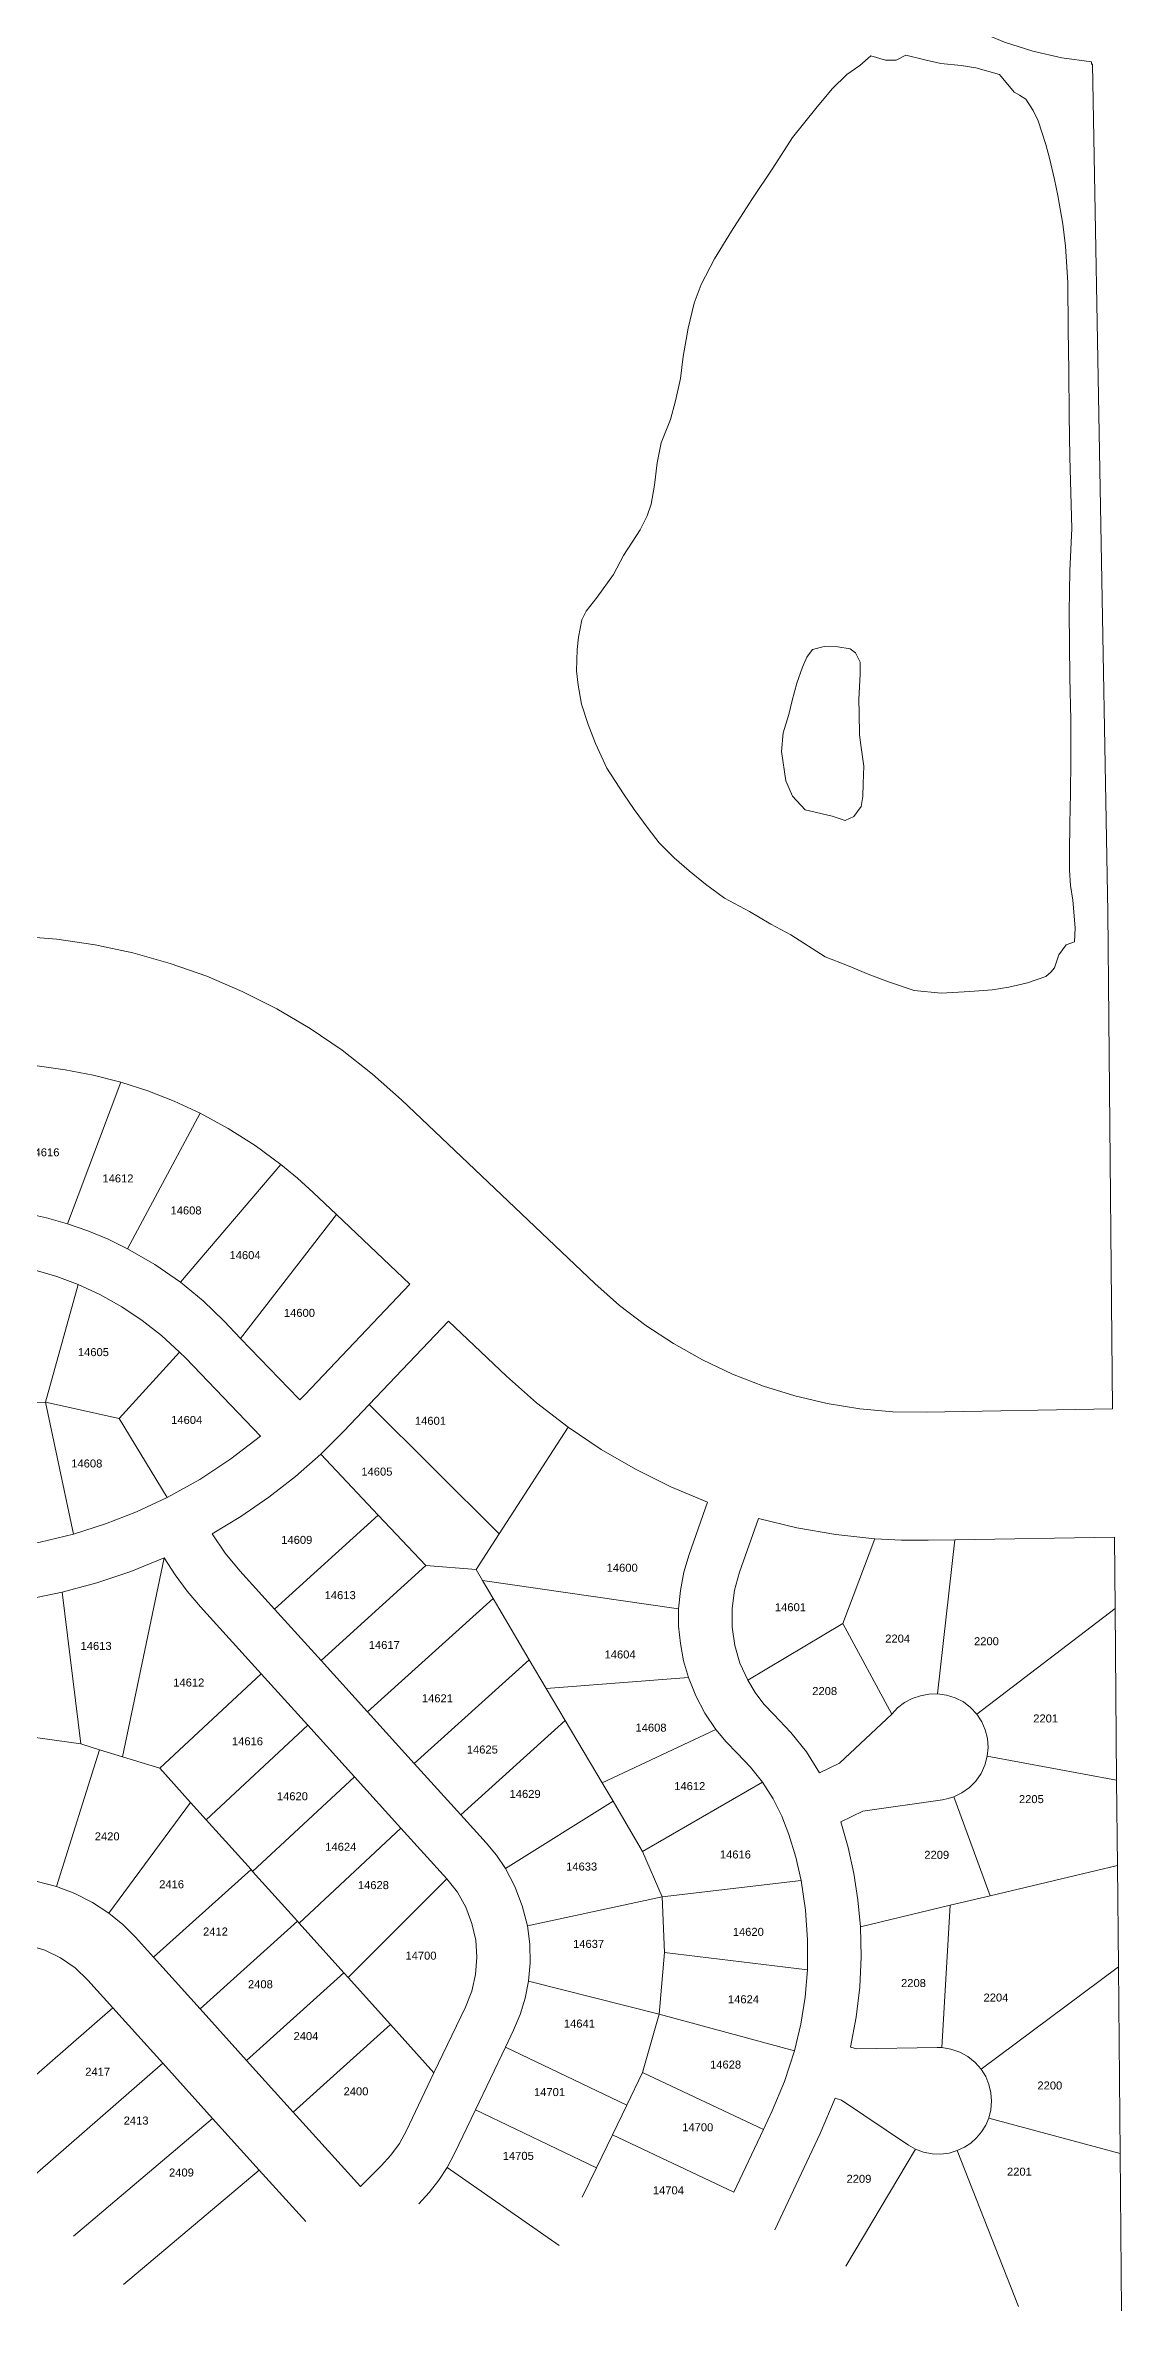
# Model space of a CAD drawing. Header units: feet. Extents: x 865220 to 5618803, y -2240498 to 1935234.
# Drawn here: x 2803435 to 2804444, y 962047 to 964171 of the extents above; entities that cross this region are included whole.
import ezdxf
from ezdxf.enums import TextEntityAlignment as Align

# ---------------------------------------------------------------- set-up
doc = ezdxf.new("R2010")
doc.units = ezdxf.units.FT
doc.header["$LTSCALE"] = 0.015
doc.header["$MEASUREMENT"] = 0
doc.layers.add('Dakota County Addresses', color=7, linetype='Continuous')
doc.layers.add('Dakota County Parcels', color=7, linetype='Continuous')
doc.styles.add('Dimensions 100', font='arial.ttf')

# ---------------------------------------------------------------- blocks, each defined once
blk = doc.blocks.new('ACMAP_ANN_TEMPLATE_Dakota County Addresses')
at = {"layer": 'Dakota County Addresses', "style": 'Dimensions 100'}
blk.add_attdef('DakotaCountyAddress', text='', height=50, dxfattribs=at).set_placement((0, 0), align=Align.CENTER)

msp = doc.modelspace()

# ---------------------------------------------------------------- linework, layer by layer
at = {"layer": 'Dakota County Parcels', "lineweight": 5}
for p, q in [((2804185.9, 964143.4), (2804198.2, 964151.8)), ((2804198.2, 964151.8), (2804208.5, 964160.7)), ((2804208.5, 964160.7), (2804222.3, 964156.9)), ((2804222.3, 964156.9), (2804232.3, 964156.8)), ((2804232.3, 964156.8), (2804241.4, 964161.5)), ((2804241.4, 964161.5), (2804259, 964157.1)), ((2804259, 964157.1), (2804274.1, 964153.6)), ((2804274.1, 964153.6), (2804293.2, 964151.6)), ((2804293.2, 964151.6), (2804307, 964149.5)), ((2804307, 964149.5), (2804329.2, 964143.2)), ((2804415.3, 964153.1), (2804415.3, 964155.2)), ((2804416.4, 964153.1), (2804415.3, 964153.1)), ((2804416.4, 964153.1), (2804430.7, 963358.2)), ((2804157, 964111.3), (2804172.3, 964129.8)), ((2804172.3, 964129.8), (2804185.9, 964143.4)), ((2804329.2, 964143.2), (2804342.8, 964126.9)), ((2804135.2, 964084.2), (2804157, 964111.3)), ((2804342.8, 964126.9), (2804348, 964124)), ((2804348, 964124), (2804353.9, 964120.2)), ((2804353.9, 964120.2), (2804360.7, 964109.6)), ((2804360.7, 964109.6), (2804365.4, 964099.8)), ((2804365.4, 964099.8), (2804372.6, 964077.6)), ((2804116.6, 964055.6), (2804135.2, 964084.2)), ((2804372.6, 964077.6), (2804376, 964065)), ((2804376, 964065), (2804380.7, 964044.9)), ((2804097.1, 964026.2), (2804116.6, 964055.6)), ((2804380.7, 964044.9), (2804383.7, 964030)), ((2804077.8, 963996.6), (2804097.1, 964026.2)), ((2804383.7, 964030), (2804388.4, 964002.9)), ((2804388.4, 964002.9), (2804391.1, 963982.5)), ((2804062.1, 963970.4), (2804077.8, 963996.6)), ((2804391.1, 963982.5), (2804393.3, 963948.4)), ((2804049.6, 963946.6), (2804062.1, 963970.4)), ((2804043, 963929.1), (2804049.6, 963946.6)), ((2804393.3, 963948.4), (2804393.5, 963904.3)), ((2804037.4, 963905.7), (2804043, 963929.1)), ((2804032.6, 963878.9), (2804037.4, 963905.7)), ((2804393.5, 963904.3), (2804394, 963865.1)), ((2804030, 963858.5), (2804032.6, 963878.9)), ((2804025.5, 963837.5), (2804030, 963858.5)), ((2804394, 963865.1), (2804394.5, 963824)), ((2804020.7, 963819.9), (2804025.5, 963837.5)), ((2804012, 963798.1), (2804020.7, 963819.9)), ((2804394.5, 963824), (2804395.1, 963784.7)), ((2804008.2, 963779.4), (2804012, 963798.1)), ((2804005.7, 963758.3), (2804008.2, 963779.4)), ((2804395.1, 963784.7), (2804397, 963717.9)), ((2804002.8, 963740.6), (2804005.7, 963758.3)), ((2803992.3, 963716.6), (2803999, 963729.6)), ((2803999, 963729.6), (2804002.8, 963740.6)), ((2803976.6, 963692.5), (2803992.3, 963716.6)), ((2804397, 963717.9), (2804395.2, 963678.1)), ((2803967.5, 963674.5), (2803976.6, 963692.5)), ((2803952, 963653.4), (2803967.5, 963674.5)), ((2804395.2, 963678.1), (2804394.3, 963639.3)), ((2803937.8, 963632.2), (2803941.7, 963640.2)), ((2803941.7, 963640.2), (2803952, 963653.4)), ((2803934.4, 963615.9), (2803937.8, 963632.2)), ((2804394.3, 963639.3), (2804394.9, 963578.4)), ((2803932.7, 963584.4), (2803933.4, 963604.4)), ((2803933.4, 963604.4), (2803934.4, 963615.9)), ((2804148.6, 963597.2), (2804153.9, 963604.5)), ((2804153.9, 963604.5), (2804164.9, 963607.1)), ((2804164.9, 963607.1), (2804177.6, 963606.8)), ((2804177.6, 963606.8), (2804189.3, 963604.9)), ((2804189.3, 963604.9), (2804194.2, 963601.1)), ((2804194.2, 963601.1), (2804198.5, 963592.4)), ((2803934.2, 963571), (2803932.7, 963584.4)), ((2804139.3, 963572.9), (2804144.6, 963587.8)), ((2804144.6, 963587.8), (2804148.6, 963597.2)), ((2804198.5, 963581.2), (2804197.3, 963557.4)), ((2804198.5, 963592.4), (2804198.5, 963581.2)), ((2804394.9, 963578.4), (2804396.1, 963538.4)), ((2803937.4, 963553.2), (2803934.2, 963571)), ((2804131.7, 963543.5), (2804134.7, 963556.5)), ((2804134.7, 963556.5), (2804139.3, 963572.9)), ((2804197.3, 963557.4), (2804197.6, 963544.7)), ((2803943.6, 963534), (2803937.4, 963553.2)), ((2803950.6, 963516.2), (2803943.6, 963534)), ((2804126.4, 963526.2), (2804131.7, 963543.5)), ((2804197.6, 963544.7), (2804197.8, 963524.4)), ((2804396.1, 963538.4), (2804396, 963500.3)), ((2803961.1, 963493), (2803950.6, 963516.2)), ((2804124.7, 963508.7), (2804126.4, 963526.2)), ((2804197.8, 963524.4), (2804199.4, 963512.6)), ((2804199.4, 963512.6), (2804202.1, 963495.1)), ((2803976.6, 963468.9), (2803961.1, 963493)), ((2804128.9, 963481.1), (2804124.7, 963508.7)), ((2804202.1, 963495.1), (2804201.5, 963478.8)), ((2804396, 963500.3), (2804395.7, 963469.6)), ((2804135.1, 963466.8), (2804128.9, 963481.1)), ((2804201.5, 963478.8), (2804201, 963466.6)), ((2803986.7, 963454.5), (2803976.6, 963468.9)), ((2803999.7, 963436.7), (2803986.7, 963454.5)), ((2804147, 963454.1), (2804135.1, 963466.8)), ((2804172.3, 963448), (2804147, 963454.1)), ((2804199.6, 963457.2), (2804192.5, 963447.9)), ((2804201, 963466.6), (2804199.6, 963457.2)), ((2804395.7, 963469.6), (2804395, 963440.9)), ((2804010, 963423.2), (2803999.7, 963436.7)), ((2804184.4, 963444.1), (2804172.3, 963448)), ((2804192.5, 963447.9), (2804184.4, 963444.1)), ((2804395, 963440.9), (2804394.6, 963414.4)), ((2804024.2, 963409.1), (2804010, 963423.2)), ((2804038.2, 963397), (2804024.2, 963409.1)), ((2804394.6, 963414.4), (2804394.6, 963397.6)), ((2804053.5, 963384.3), (2804038.2, 963397)), ((2804394.6, 963397.6), (2804395.8, 963383)), ((2804071.4, 963371.2), (2804053.5, 963384.3)), ((2804094.7, 963358.7), (2804071.4, 963371.2)), ((2804395.8, 963383), (2804398, 963369.4)), ((2804398, 963369.4), (2804399.9, 963343.3)), ((2804114.7, 963346.8), (2804094.7, 963358.7)), ((2804133.5, 963336.9), (2804114.7, 963346.8)), ((2804399.9, 963343.3), (2804399.3, 963330.3)), ((2804165.8, 963316.4), (2804133.5, 963336.9)), ((2804391.7, 963327.4), (2804384.6, 963318)), ((2804399.3, 963330.3), (2804391.7, 963327.4)), ((2804186.8, 963308), (2804165.8, 963316.4)), ((2804206, 963299.9), (2804186.8, 963308)), ((2804377.2, 963301.8), (2804372.4, 963297.9)), ((2804380.7, 963306.1), (2804377.2, 963301.8)), ((2804384.6, 963318), (2804380.7, 963306.1)), ((2804225.9, 963292.4), (2804206, 963299.9)), ((2804249.2, 963284.7), (2804225.9, 963292.4)), ((2804274.6, 963282.3), (2804249.2, 963284.7)), ((2804301.3, 963283.7), (2804274.6, 963282.3)), ((2804322.4, 963285.2), (2804301.3, 963283.7)), ((2804337.9, 963287.9), (2804322.4, 963285.2)), ((2804355.4, 963291.8), (2804337.9, 963287.9)), ((2804372.4, 963297.9), (2804355.4, 963291.8)), ((2803455.6, 963065.9), (2803505.5, 963198.8)), ((2803768.6, 963182.3), (2803949.8, 963010.2)), ((2803511.9, 963042.6), (2803579.9, 963169.7)), ((2803561.5, 963011.2), (2803655.7, 963121.5)), ((2803685.9, 963095.3), (2803707.6, 963074.7)), ((2803617.9, 962958.6), (2803707.6, 963074.7)), ((2803707.6, 963074.7), (2803776.5, 963009.3)), ((2803434.9, 962898.8), (2803465.6, 963009.1)), ((2803678, 962905.7), (2803776.5, 963009.3)), ((2803602.4, 962974.8), (2803617.9, 962958.6)), ((2803738.2, 962896.8), (2803812.8, 962974.9)), ((2803812.8, 962974.9), (2803867.2, 962923.2)), ((2803503.9, 962883.4), (2803560.7, 962945.8)), ((2803566.4, 962940.2), (2803560.7, 962945.8)), ((2803566.4, 962940.2), (2803636.5, 962867.1)), ((2803617.9, 962958.6), (2803672.1, 962902.2)), ((2803374.9, 962896.8), (2803434.9, 962898.8)), ((2803434.9, 962898.8), (2803503.9, 962883.4)), ((2803434.9, 962898.8), (2803461.1, 962775.1)), ((2803672.1, 962902.2), (2803673.3, 962900.9)), ((2803673.3, 962900.9), (2803678, 962905.7)), ((2803714.2, 962871.3), (2803738.2, 962896.8)), ((2803738.2, 962896.8), (2803860.2, 962775.5)), ((2803503.9, 962883.4), (2803549, 962809.5)), ((2803860.2, 962775.5), (2803924.9, 962875.4)), ((2804260.3, 962889.4), (2804435.1, 962892.6)), ((2803692.9, 962850.1), (2803714.2, 962871.3)), ((2803746.9, 962792.9), (2803692.9, 962850.1)), ((2803649.7, 962704.8), (2803746.9, 962792.9)), ((2803791.5, 962745.6), (2803746.9, 962792.9)), ((2804038.2, 962756), (2804055.6, 962805.2)), ((2803838.5, 962741.9), (2803860.2, 962775.5)), ((2804085.4, 962739.4), (2804103.1, 962789.7)), ((2804182.4, 962691.3), (2804212.4, 962770.8)), ((2804262.4, 962769.4), (2804287.4, 962769.8)), ((2804271.1, 962625.5), (2804287.4, 962769.8)), ((2804287.4, 962769.8), (2804436.8, 962772.4)), ((2804437.4, 962705.4), (2804436.8, 962772.4)), ((2803507.3, 962566.4), (2803546.3, 962752.9)), ((2803617.2, 962740.6), (2803649.7, 962704.8)), ((2803693.3, 962656.7), (2803791.5, 962745.6)), ((2803791.5, 962745.6), (2803838.5, 962741.9)), ((2803838.5, 962741.9), (2803844.6, 962731.6)), ((2803844.6, 962731.6), (2804028.4, 962705.1)), ((2803844.6, 962731.6), (2803854.5, 962714.9)), ((2803450.5, 962720.8), (2803468, 962578.5)), ((2803580.2, 962707.1), (2803637.1, 962644.3)), ((2803736.9, 962608.5), (2803854.5, 962714.9)), ((2803854.5, 962714.9), (2803888.4, 962657.4)), ((2803649.7, 962704.8), (2803693.3, 962656.7)), ((2804093.1, 962638.3), (2804182.4, 962691.3)), ((2804182.4, 962691.3), (2804228.3, 962606.5)), ((2804307.9, 962606.3), (2804437.4, 962705.4)), ((2804438.9, 962544.4), (2804437.4, 962705.4)), ((2803542, 962555.7), (2803637.1, 962644.3)), ((2803637.1, 962644.3), (2803680.8, 962596)), ((2803693.3, 962656.7), (2803736.9, 962608.5)), ((2803780.5, 962560.3), (2803888.4, 962657.4)), ((2803888.4, 962657.4), (2803904.3, 962630.6)), ((2803904.3, 962630.6), (2804037.6, 962640.8)), ((2803904.3, 962630.6), (2803922.1, 962600.5)), ((2803736.9, 962608.5), (2803780.5, 962560.3)), ((2803824.3, 962512), (2803922.1, 962600.5)), ((2803922.1, 962600.5), (2803956.7, 962541.9)), ((2804179.3, 962560.4), (2804228.3, 962606.5)), ((2804233.4, 962612.4), (2804228.3, 962606.5)), ((2803403.2, 962587.6), (2803468, 962578.5)), ((2803468, 962578.5), (2803485.6, 962573.1)), ((2803585.6, 962507.3), (2803680.8, 962596)), ((2803680.8, 962596), (2803724.5, 962547.8)), ((2803956.7, 962541.9), (2804063.3, 962592.1)), ((2803445.2, 962444.9), (2803485.6, 962573.1)), ((2803485.6, 962573.1), (2803507.3, 962566.4)), ((2803507.3, 962566.4), (2803542, 962555.7)), ((2803780.5, 962560.3), (2803824.3, 962512)), ((2804160.5, 962551.4), (2804179.3, 962560.4)), ((2804317.7, 962566.9), (2804438.9, 962544.4)), ((2803542, 962555.7), (2803570.9, 962523.7)), ((2803629.1, 962459), (2803724.5, 962547.8)), ((2803724.5, 962547.8), (2803768.1, 962499.5)), ((2803956.7, 962541.9), (2803966.9, 962524.7)), ((2803994.6, 962477.7), (2804107, 962542.6)), ((2804439.7, 962464.4), (2804438.9, 962544.4)), ((2803494.4, 962419.9), (2803570.9, 962523.7)), ((2803570.9, 962523.7), (2803585.6, 962507.3)), ((2803866.1, 962461.6), (2803966.9, 962524.7)), ((2803966.9, 962524.7), (2803994.6, 962477.7)), ((2804180.5, 962505.5), (2804200.9, 962515.4)), ((2804200.9, 962515.4), (2804275.6, 962526.1)), ((2804286.2, 962528.8), (2804320.4, 962436.1)), ((2803585.6, 962507.3), (2803627.6, 962460.7)), ((2803672.7, 962410.6), (2803768.1, 962499.5)), ((2803768.1, 962499.5), (2803811.1, 962452.1)), ((2803824.3, 962512), (2803848.1, 962485.7)), ((2803994.6, 962477.7), (2804012.9, 962435.3)), ((2803536.3, 962378.5), (2803627.6, 962460.7)), ((2803627.6, 962460.7), (2803629.1, 962459)), ((2803629.1, 962459), (2803671.1, 962412.4)), ((2803718.8, 962359.4), (2803811.1, 962452.1)), ((2804320.4, 962436.1), (2804439.7, 962464.4)), ((2804440.6, 962369.5), (2804439.7, 962464.4)), ((2803886.6, 962408.1), (2804012.9, 962435.3)), ((2804012.9, 962435.3), (2804143.1, 962450.6)), ((2804015.3, 962383), (2804012.9, 962435.3)), ((2804282.9, 962427.2), (2804320.4, 962436.1)), ((2803579.9, 962330.1), (2803671.1, 962412.4)), ((2803671.1, 962412.4), (2803672.7, 962410.6)), ((2803672.7, 962410.6), (2803714.7, 962364)), ((2804198.8, 962407.2), (2804282.9, 962427.2)), ((2804275, 962293.8), (2804282.9, 962427.2)), ((2803519.4, 962397.3), (2803536.3, 962378.5)), ((2803536.3, 962378.5), (2803579.9, 962330.1)), ((2804010.3, 962325.2), (2804015.3, 962383)), ((2804015.3, 962383), (2804149.1, 962366.8)), ((2804312, 962273.5), (2804440.6, 962369.5)), ((2804442.3, 962194.5), (2804440.6, 962369.5)), ((2803474.8, 962357.1), (2803498.2, 962331.1)), ((2803623.5, 962281.7), (2803714.7, 962364)), ((2803714.7, 962364), (2803718.8, 962359.4)), ((2803718.8, 962359.4), (2803758.3, 962315.6)), ((2803887.6, 962356), (2804010.3, 962325.2)), ((2803394.7, 962240.8), (2803498.2, 962331.1)), ((2803498.2, 962331.1), (2803545.1, 962279.1)), ((2803579.9, 962330.1), (2803623.5, 962281.7)), ((2803799.1, 962270.2), (2803828.6, 962331.8)), ((2803994.6, 962270.6), (2804010.3, 962325.2)), ((2804010.3, 962325.2), (2804136.9, 962290.8)), ((2803667.1, 962233.4), (2803758.3, 962315.6)), ((2803758.3, 962315.6), (2803799.1, 962270.2)), ((2803866, 962294.2), (2803873.7, 962310.2)), ((2803623.5, 962281.7), (2803667.1, 962233.4)), ((2803838, 962235.6), (2803866, 962294.2)), ((2803866, 962294.2), (2803979.7, 962239.8)), ((2804189.4, 962294.4), (2804195.4, 962292.6)), ((2804195.4, 962292.6), (2804270.8, 962293.9)), ((2804275, 962293.8), (2804270.8, 962293.9)), ((2803412.9, 962164.1), (2803545.1, 962279.1)), ((2803545.1, 962279.1), (2803591.6, 962227.5)), ((2803773.2, 962216.1), (2803799.1, 962270.2)), ((2803979.7, 962239.8), (2803994.6, 962270.6)), ((2803994.6, 962270.6), (2804107.8, 962217.1)), ((2803966.3, 962212.1), (2803979.7, 962239.8)), ((2804161.2, 962213.2), (2804175.1, 962246.5)), ((2804175.1, 962246.5), (2804181.2, 962244.7)), ((2804181.2, 962244.7), (2804243.7, 962202.5)), ((2803461.3, 962117), (2803591.6, 962227.5)), ((2803591.6, 962227.5), (2803635.2, 962179.1)), ((2803667.1, 962233.4), (2803730.1, 962163.5)), ((2803818.3, 962194.5), (2803838, 962235.6)), ((2803838, 962235.6), (2803951.5, 962181.2)), ((2804080, 962158.3), (2804107.8, 962217.1)), ((2804107.8, 962217.1), (2804116, 962234.5)), ((2804319, 962227.8), (2804442.3, 962194.5)), ((2803951.5, 962181.2), (2803966.3, 962212.1)), ((2803966.3, 962212.1), (2804080, 962158.3)), ((2804118.6, 962122.9), (2804161.2, 962213.2)), ((2804185, 962089.1), (2804250.5, 962198.6)), ((2804243.7, 962202.5), (2804250.5, 962198.6)), ((2804289.6, 962197.3), (2804347, 962051.3)), ((2803508.1, 962071.7), (2803635.2, 962179.1)), ((2803635.2, 962179.1), (2803678.9, 962130.7)), ((2803730.1, 962163.5), (2803749.6, 962182.9)), ((2803811.5, 962181.6), (2803818.3, 962194.5)), ((2803811.5, 962181.6), (2803916.3, 962108.3)), ((2803938.1, 962153.5), (2803951.5, 962181.2)), ((2804443.6, 962047.2), (2804442.3, 962194.5))]:
    msp.add_line(p, q, dxfattribs=at)
for points in [[(2804415.3, 964155.2), (2804387.7, 964159), (2804360.5, 964165.1), (2804333.9, 964173.5), (2804308.1, 964184.1), (2804283.3, 964196.9), (2804259.7, 964211.7), (2804237.3, 964228.4), (2804216.5, 964247), (2804197.4, 964267.2), (2804180, 964289), (2804164.5, 964312.2)], [(2804435.1, 962892.6), (2804431.6, 963258.2), (2804430.7, 963358.2)], [(2803768.6, 963182.3), (2803741.5, 963206.4), (2803712.9, 963228.7), (2803683, 963249.1), (2803651.8, 963267.5), (2803619.4, 963283.8), (2803586.1, 963298.1), (2803551.9, 963310.1), (2803517, 963319.9), (2803481.6, 963327.5), (2803445.7, 963332.7), (2803409.6, 963335.6), (2803373.4, 963336.1)], [(2803505.5, 963198.8), (2803479.7, 963205.5), (2803453.5, 963210.5), (2803427.1, 963214)], [(2803579.9, 963169.7), (2803555.7, 963180.9), (2803530.9, 963190.6), (2803505.5, 963198.8)], [(2803655.7, 963121.5), (2803631.6, 963139.3), (2803606.3, 963155.4), (2803579.9, 963169.7)], [(2803685.9, 963095.3), (2803671.1, 963108.7), (2803655.7, 963121.5)], [(2803455.6, 963065.9), (2803436, 963071.5), (2803416.1, 963075.9), (2803396, 963079.1)], [(2803511.9, 963042.6), (2803493.6, 963051.5), (2803474.8, 963059.3), (2803455.6, 963065.9)], [(2803465.6, 963009.1), (2803445.7, 963016.6), (2803425.3, 963022.6), (2803404.6, 963027.2), (2803383.5, 963030.3)], [(2803561.5, 963011.2), (2803537.4, 963027.9), (2803511.9, 963042.6)], [(2803560.7, 962945.8), (2803543.8, 962961.4), (2803525.7, 962975.5), (2803506.5, 962988.3), (2803486.4, 962999.5), (2803465.6, 963009.1)], [(2803602.4, 962974.8), (2803582.7, 962993.8), (2803561.5, 963011.2)], [(2803949.8, 963010.2), (2803973.1, 962989.6), (2803997.8, 962970.8), (2804023.7, 962953.7), (2804050.8, 962938.4), (2804078.8, 962925.2), (2804107.8, 962913.9), (2804137.4, 962904.7), (2804167.7, 962897.6), (2804198.3, 962892.7), (2804229.3, 962889.9), (2804260.3, 962889.4)], [(2803867.2, 962923.2), (2803895.3, 962898.3), (2803924.9, 962875.4)], [(2803924.9, 962875.4), (2803955.7, 962854.6), (2803987.9, 962835.9), (2804021.2, 962819.4), (2804055.6, 962805.2)], [(2803549, 962809.5), (2803579.5, 962826.5), (2803608.7, 962845.8), (2803636.5, 962867.1)], [(2803591.1, 962775.4), (2803618.2, 962791.8), (2803644.2, 962809.7), (2803669.2, 962829.2), (2803692.9, 962850.1)], [(2803461.1, 962775.1), (2803491.1, 962784.7), (2803520.4, 962796.1), (2803549, 962809.5)], [(2803398.7, 962762), (2803430.1, 962767.5), (2803461.1, 962775.1)], [(2803591.1, 962775.4), (2803603.4, 962757.4), (2803617.2, 962740.6)], [(2804103.1, 962789.7), (2804139.1, 962781), (2804175.6, 962774.7), (2804212.4, 962770.8)], [(2804212.4, 962770.8), (2804237.4, 962769.6), (2804262.4, 962769.4)], [(2803450.5, 962720.8), (2803483.1, 962729.5), (2803515.1, 962740.2), (2803546.3, 962752.9)], [(2803546.3, 962752.9), (2803556.6, 962736.9), (2803567.9, 962721.6), (2803580.2, 962707.1)], [(2804038.2, 962756), (2804033.3, 962739.4), (2804030, 962722.4), (2804028.4, 962705.1)], [(2804085.4, 962739.4), (2804080.7, 962722.6), (2804078.5, 962705.4), (2804078.6, 962688), (2804081.1, 962670.8), (2804085.9, 962654.1), (2804093.1, 962638.3)], [(2803405.7, 962712.5), (2803428.2, 962716.2), (2803450.5, 962720.8)], [(2804028.4, 962705.1), (2804028.4, 962688.8), (2804030, 962672.5), (2804033.1, 962656.4), (2804037.6, 962640.8)], [(2804037.6, 962640.8), (2804044.5, 962623.7), (2804053.1, 962607.4), (2804063.3, 962592.1)], [(2804093.1, 962638.3), (2804100.1, 962626.7), (2804108.3, 962615.9), (2804117.6, 962606.1)], [(2804271.1, 962625.5), (2804263, 962625.2), (2804255, 962623.6), (2804247.2, 962621), (2804240, 962617.2), (2804233.4, 962612.4)], [(2804307.9, 962606.3), (2804302.1, 962612.6), (2804295.3, 962617.8), (2804287.7, 962621.7), (2804279.6, 962624.3), (2804271.1, 962625.5)], [(2804160.5, 962551.4), (2804148.1, 962571), (2804133.7, 962589.3), (2804117.6, 962606.1)], [(2804317.7, 962566.9), (2804318.5, 962575.2), (2804317.8, 962583.5), (2804315.8, 962591.7), (2804312.5, 962599.3), (2804307.9, 962606.3)], [(2804063.3, 962592.1), (2804072.8, 962580.5), (2804083.3, 962569.8)], [(2804107, 962542.6), (2804095.8, 962556.7), (2804083.3, 962569.8)], [(2804286.2, 962528.8), (2804293.9, 962532.6), (2804300.9, 962537.6), (2804307, 962543.7), (2804311.9, 962550.8), (2804315.5, 962558.6), (2804317.7, 962566.9)], [(2804131.8, 962493.5), (2804125.2, 962510.7), (2804116.9, 962527.1), (2804107, 962542.6)], [(2804275.6, 962526.1), (2804281, 962527.2), (2804286.2, 962528.8)], [(2804143.1, 962450.6), (2804138.1, 962472.2), (2804131.8, 962493.5)], [(2804198.8, 962407.2), (2804196.5, 962432.2), (2804192.7, 962457), (2804187.4, 962481.4), (2804180.5, 962505.5)], [(2803866.1, 962461.6), (2803857.7, 962474.1), (2803848.1, 962485.7)], [(2803445.2, 962444.9), (2803427.3, 962449.5), (2803409.1, 962452), (2803390.6, 962452.6)], [(2803828.6, 962331.8), (2803834.5, 962346.8), (2803838.1, 962362.5), (2803839.3, 962378.6), (2803838.2, 962394.6), (2803834.7, 962410.3), (2803828.9, 962425.4), (2803821, 962439.4), (2803811.1, 962452.1)], [(2803886.6, 962408.1), (2803881.9, 962426.7), (2803875, 962444.7), (2803866.1, 962461.6)], [(2803494.4, 962419.9), (2803478.9, 962430), (2803462.5, 962438.4), (2803445.2, 962444.9)], [(2804149.1, 962366.8), (2804149.3, 962394.8), (2804147.3, 962422.8), (2804143.1, 962450.6)], [(2803519.4, 962397.3), (2803507.4, 962409.2), (2803494.4, 962419.9)], [(2803474.8, 962357.1), (2803462.8, 962368.5), (2803449.2, 962377.9), (2803434.4, 962385.1), (2803418.6, 962390), (2803402.2, 962392.4), (2803385.7, 962392.2), (2803369.4, 962389.6), (2803353.7, 962384.4), (2803339, 962377), (2803325.6, 962367.3)], [(2803887.6, 962356), (2803889.2, 962373.3), (2803888.8, 962390.8), (2803886.6, 962408.1)], [(2804189.4, 962294.4), (2804194.7, 962322.3), (2804198.1, 962350.5), (2804199.4, 962378.8), (2804198.8, 962407.2)], [(2804136.9, 962290.8), (2804142.8, 962315.8), (2804146.9, 962341.2), (2804149.1, 962366.8)], [(2803873.7, 962310.2), (2803879.9, 962325), (2803884.5, 962340.3), (2803887.6, 962356)], [(2804116, 962234.5), (2804127.7, 962262.2), (2804136.9, 962290.8)], [(2804312, 962273.5), (2804306.2, 962280), (2804299.5, 962285.5), (2804291.8, 962289.7), (2804283.6, 962292.5), (2804275, 962293.8)], [(2804319, 962227.8), (2804321, 962235.6), (2804321.7, 962243.5), (2804321.1, 962251.5), (2804319.2, 962259.3), (2804316.2, 962266.7), (2804312, 962273.5)], [(2804289.6, 962197.3), (2804296.2, 962200.4), (2804302.3, 962204.4), (2804307.7, 962209.3), (2804312.4, 962214.9), (2804316.2, 962221.1), (2804319, 962227.8)], [(2803749.6, 962182.9), (2803758.8, 962193), (2803766.7, 962204.1), (2803773.2, 962216.1)], [(2804250.5, 962198.6), (2804258, 962195.8), (2804265.9, 962194.3), (2804273.9, 962194), (2804281.9, 962195), (2804289.6, 962197.3)], [(2803784.9, 962147.4), (2803794.7, 962158), (2803803.6, 962169.5), (2803811.5, 962181.6)]]:
    msp.add_lwpolyline(points, dxfattribs=at)

# ---------------------------------------------------------------- block references
at = {"layer": 'Dakota County Addresses', "lineweight": 5, "xscale": 0.15, "yscale": 0.15, "zscale": 0.15}
for p, values in [((2803433.5, 963129.3), {'DakotaCountyAddress': '14616'}), ((2803502.9, 963104.8), {'DakotaCountyAddress': '14612'}), ((2803566.7, 963074.8), {'DakotaCountyAddress': '14608'}), ((2803622, 963032.9), {'DakotaCountyAddress': '14604'}), ((2803673, 962978.8), {'DakotaCountyAddress': '14600'}), ((2803479.9, 962942), {'DakotaCountyAddress': '14605'}), ((2803567.3, 962878.4), {'DakotaCountyAddress': '14604'}), ((2803795.8, 962877.6), {'DakotaCountyAddress': '14601'}), ((2803473.7, 962837.6), {'DakotaCountyAddress': '14608'}), ((2803745.6, 962830), {'DakotaCountyAddress': '14605'}), ((2803670.5, 962766), {'DakotaCountyAddress': '14609'}), ((2803975.5, 962739.9), {'DakotaCountyAddress': '14600'}), ((2803711.2, 962714.2), {'DakotaCountyAddress': '14613'}), ((2804133.2, 962702.9), {'DakotaCountyAddress': '14601'}), ((2803482.4, 962666.6), {'DakotaCountyAddress': '14613'}), ((2803752.5, 962667.5), {'DakotaCountyAddress': '14617'}), ((2803973.5, 962658.6), {'DakotaCountyAddress': '14604'}), ((2804233.7, 962673.5), {'DakotaCountyAddress': '2204'}), ((2804316.9, 962671), {'DakotaCountyAddress': '2200'}), ((2803569.3, 962632.3), {'DakotaCountyAddress': '14612'}), ((2803802.3, 962617.5), {'DakotaCountyAddress': '14621'}), ((2804165.3, 962624.3), {'DakotaCountyAddress': '2208'}), ((2804372.4, 962598.6), {'DakotaCountyAddress': '2201'}), ((2803624.3, 962577.2), {'DakotaCountyAddress': '14616'}), ((2804002.5, 962590), {'DakotaCountyAddress': '14608'}), ((2803844.4, 962569.5), {'DakotaCountyAddress': '14625'}), ((2804038.8, 962535.2), {'DakotaCountyAddress': '14612'}), ((2803666.4, 962525.7), {'DakotaCountyAddress': '14620'}), ((2803884.5, 962527.9), {'DakotaCountyAddress': '14629'}), ((2804359, 962523), {'DakotaCountyAddress': '2205'}), ((2803492.8, 962488.1), {'DakotaCountyAddress': '2420'}), ((2803711.8, 962478.3), {'DakotaCountyAddress': '14624'}), ((2804081.6, 962471.1), {'DakotaCountyAddress': '14616'}), ((2804270.3, 962470.8), {'DakotaCountyAddress': '2209'}), ((2803553.2, 962443.2), {'DakotaCountyAddress': '2416'}), ((2803937.5, 962459.8), {'DakotaCountyAddress': '14633'}), ((2803742.3, 962442.4), {'DakotaCountyAddress': '14628'}), ((2803594.3, 962398.9), {'DakotaCountyAddress': '2412'}), ((2803944, 962387.3), {'DakotaCountyAddress': '14637'}), ((2804093.7, 962398.6), {'DakotaCountyAddress': '14620'}), ((2803786.9, 962376.3), {'DakotaCountyAddress': '14700'}), ((2803636.4, 962349.5), {'DakotaCountyAddress': '2408'}), ((2804248.5, 962350.6), {'DakotaCountyAddress': '2208'}), ((2804325.8, 962337), {'DakotaCountyAddress': '2204'}), ((2804089.2, 962335.4), {'DakotaCountyAddress': '14624'}), ((2803679.1, 962300.9), {'DakotaCountyAddress': '2404'}), ((2803935.4, 962312.6), {'DakotaCountyAddress': '14641'}), ((2804072.4, 962274.2), {'DakotaCountyAddress': '14628'}), ((2803483.9, 962267.5), {'DakotaCountyAddress': '2417'}), ((2804376.3, 962254.6), {'DakotaCountyAddress': '2200'}), ((2803726, 962249.1), {'DakotaCountyAddress': '2400'}), ((2803907.4, 962248.4), {'DakotaCountyAddress': '14701'}), ((2803519.9, 962221.7), {'DakotaCountyAddress': '2413'}), ((2804046.3, 962215.4), {'DakotaCountyAddress': '14700'}), ((2803878.1, 962188.6), {'DakotaCountyAddress': '14705'}), ((2803562.4, 962173), {'DakotaCountyAddress': '2409'}), ((2804197.4, 962167.1), {'DakotaCountyAddress': '2209'}), ((2804347.8, 962173.8), {'DakotaCountyAddress': '2201'}), ((2804018.8, 962156.3), {'DakotaCountyAddress': '14704'})]:
    msp.add_blockref('ACMAP_ANN_TEMPLATE_Dakota County Addresses', p, dxfattribs=at).add_auto_attribs(values)

doc.saveas('drawing.dxf')
